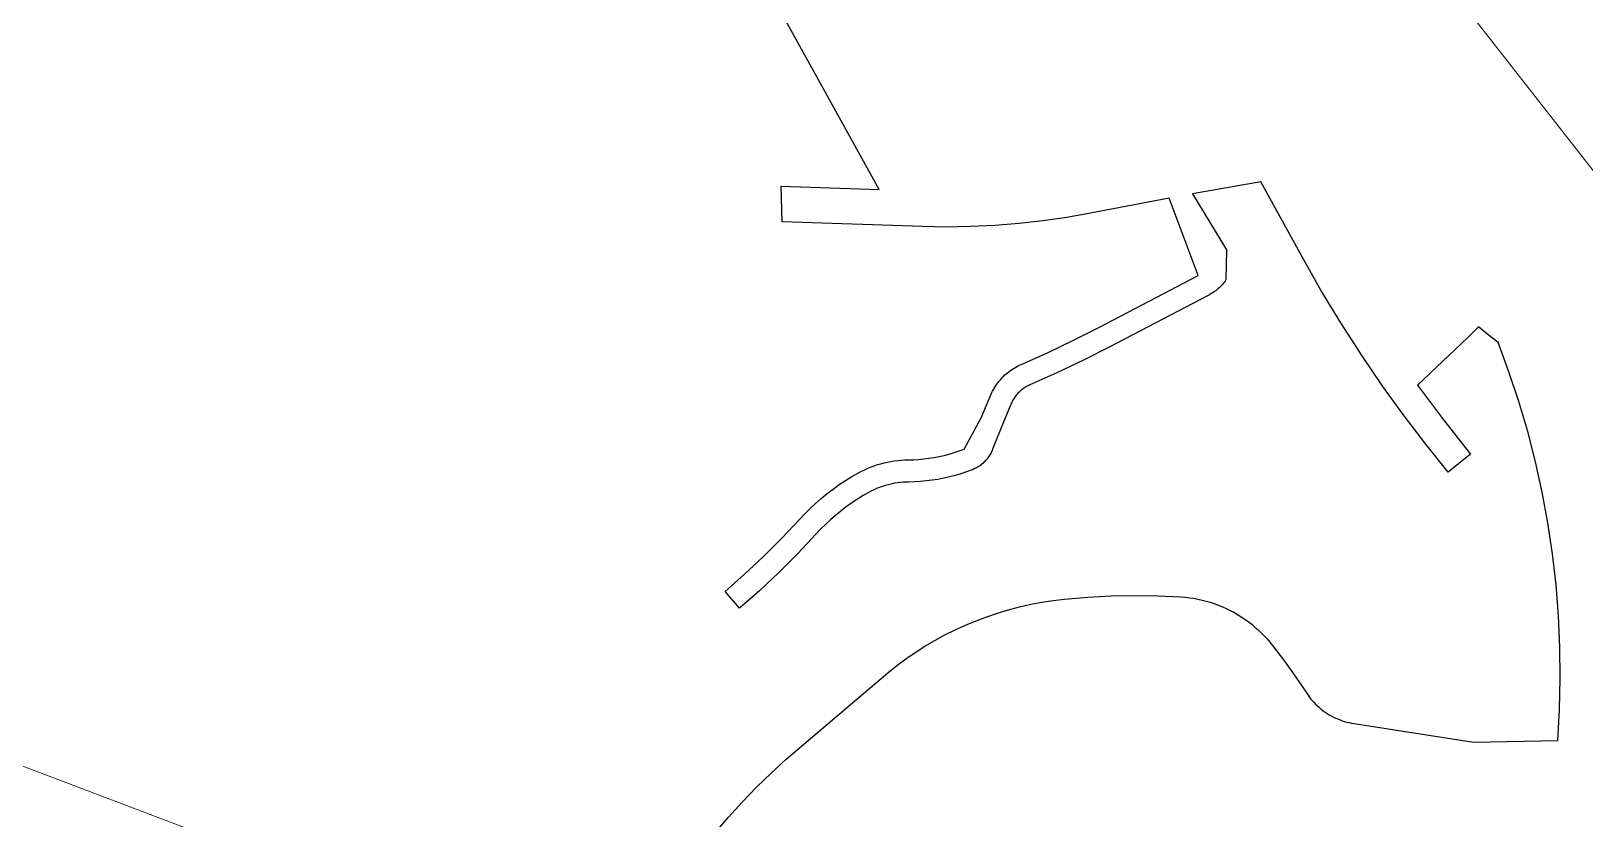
# Model space of a CAD drawing. Header units: millimetres. Extents: x 617751 to 636088, y 68402 to 77988.
# Drawn here: x 623718.1 to 623870.1, y 70304.6 to 70381.7 of the extents above; entities that cross this region are included whole.
import ezdxf

# ---------------------------------------------------------------- set-up
doc = ezdxf.new("R2010")
doc.units = ezdxf.units.MM
doc.header["$LTSCALE"] = 3
doc.header["$MEASUREMENT"] = 0
doc.layers.add('ALINHAMENTO PREDIAL', color=120, linetype='Continuous')
doc.layers.add('BAIRRO', color=30, linetype='Continuous')

msp = doc.modelspace()

# ---------------------------------------------------------------- linework, layer by layer
at = {"layer": 'ALINHAMENTO PREDIAL'}
msp.add_lwpolyline([(623785.07, 70303.21), (623786.37, 70304.73), (623787.71, 70306.22), (623789.11, 70307.66), (623790.54, 70309.06), (623792.02, 70310.41), (623801.94, 70318.87), (623802.82, 70319.57), (623803.72, 70320.23), (623804.64, 70320.86), (623805.58, 70321.46), (623806.55, 70322.03), (623807.53, 70322.57), (623808.53, 70323.07), (623809.55, 70323.53), (623810.58, 70323.96), (623811.63, 70324.36), (623812.69, 70324.72), (623813.76, 70325.04), (623814.84, 70325.32), (623815.93, 70325.57), (623817.03, 70325.78), (623818.13, 70325.95), (623819.25, 70326.08), (623821.51, 70326.28), (623823.79, 70326.4), (623826.06, 70326.44), (623828.34, 70326.41), (623830.62, 70326.3), (623831.03, 70326.27), (623831.45, 70326.22), (623831.86, 70326.16), (623832.28, 70326.08), (623832.69, 70325.99), (623833.09, 70325.89), (623833.5, 70325.77), (623833.89, 70325.64), (623834.29, 70325.5), (623834.68, 70325.34), (623835.06, 70325.17), (623835.44, 70324.98), (623835.81, 70324.79), (623836.17, 70324.58), (623836.53, 70324.36), (623836.87, 70324.12), (623837.21, 70323.88), (623837.55, 70323.62), (623837.87, 70323.35), (623838.18, 70323.08), (623838.49, 70322.79), (623838.78, 70322.49), (623839.06, 70322.18), (623839.34, 70321.86), (623839.6, 70321.53), (623840.75, 70320.01), (623841.86, 70318.45), (623842.93, 70316.87), (623843.06, 70316.68), (623843.2, 70316.49), (623843.35, 70316.3), (623843.5, 70316.12), (623843.66, 70315.95), (623843.82, 70315.78), (623843.99, 70315.62), (623844.17, 70315.46), (623844.35, 70315.31), (623844.54, 70315.16), (623844.73, 70315.03), (623844.93, 70314.9), (623845.13, 70314.77), (623845.33, 70314.65), (623845.54, 70314.54), (623845.75, 70314.44), (623845.97, 70314.35), (623846.19, 70314.26), (623846.41, 70314.18), (623846.64, 70314.11), (623846.86, 70314.04), (623847.09, 70313.99), (623847.32, 70313.94), (623847.56, 70313.9), (623859.25, 70312.08), (623867.49, 70312.23), (623867.67, 70315.28), (623867.74, 70318.33), (623867.71, 70321.39), (623867.57, 70324.44), (623867.33, 70327.49), (623866.98, 70330.52), (623866.53, 70333.55), (623865.97, 70336.55), (623865.31, 70339.53), (623864.55, 70342.49), (623863.68, 70345.42), (623862.72, 70348.32), (623861.66, 70351.19), (623860.69, 70351.93), (623859.75, 70352.71), (623858.65, 70351.64), (623853.76, 70347.02), (623856.3, 70343.61), (623858.96, 70340.28), (623856.78, 70338.49), (623854.58, 70341.23), (623852.45, 70344.03), (623850.39, 70346.88), (623848.28, 70349.97), (623846.26, 70353.11), (623844.32, 70356.31), (623842.48, 70359.57), (623838.44, 70366.9), (623831.77, 70365.75), (623835.09, 70360.26), (623835.02, 70357.31), (623834.94, 70357.19), (623834.85, 70357.07), (623834.76, 70356.96), (623834.67, 70356.85), (623834.57, 70356.74), (623834.47, 70356.63), (623834.36, 70356.53), (623834.25, 70356.44), (623834.14, 70356.34), (623834.03, 70356.25), (623833.91, 70356.17), (623833.79, 70356.09), (623833.66, 70356.01), (623833.54, 70355.94), (623833.41, 70355.87), (623833.28, 70355.8), (623823.66, 70350.77), (623821.09, 70349.46), (623818.49, 70348.22), (623815.85, 70347.04), (623815.74, 70346.99), (623815.64, 70346.94), (623815.53, 70346.88), (623815.43, 70346.82), (623815.33, 70346.76), (623815.23, 70346.69), (623815.13, 70346.62), (623815.03, 70346.55), (623814.94, 70346.47), (623814.85, 70346.39), (623814.77, 70346.3), (623814.68, 70346.22), (623814.6, 70346.13), (623814.52, 70346.04), (623814.45, 70345.94), (623814.38, 70345.84), (623814.31, 70345.75), (623814.25, 70345.64), (623814.19, 70345.54), (623814.13, 70345.43), (623814.08, 70345.33), (623814.03, 70345.22), (623813.09, 70342.99), (623812.2, 70340.74), (623812.15, 70340.63), (623812.1, 70340.51), (623812.05, 70340.41), (623811.99, 70340.3), (623811.93, 70340.19), (623811.87, 70340.09), (623811.8, 70339.99), (623811.73, 70339.89), (623811.65, 70339.79), (623811.57, 70339.7), (623811.49, 70339.61), (623811.41, 70339.52), (623811.32, 70339.44), (623811.23, 70339.35), (623811.13, 70339.28), (623811.04, 70339.2), (623810.94, 70339.13), (623810.84, 70339.06), (623810.73, 70339), (623810.63, 70338.93), (623810.52, 70338.88), (623810.41, 70338.82), (623810.3, 70338.77), (623810.19, 70338.73), (623809.64, 70338.53), (623809.09, 70338.35), (623808.54, 70338.18), (623807.98, 70338.04), (623807.42, 70337.91), (623806.85, 70337.8), (623806.28, 70337.71), (623805.7, 70337.64), (623805.13, 70337.59), (623804.55, 70337.56), (623803.97, 70337.54), (623803.7, 70337.53), (623803.44, 70337.52), (623803.17, 70337.49), (623802.9, 70337.46), (623802.64, 70337.42), (623802.38, 70337.37), (623802.12, 70337.31), (623801.86, 70337.24), (623801.6, 70337.17), (623801.35, 70337.08), (623801.1, 70336.99), (623800.85, 70336.89), (623800.61, 70336.78), (623800.37, 70336.66), (623800.13, 70336.54), (623799.55, 70336.21), (623798.98, 70335.86), (623798.43, 70335.49), (623797.88, 70335.1), (623797.35, 70334.7), (623796.84, 70334.27), (623796.33, 70333.84), (623795.85, 70333.38), (623795.37, 70332.91), (623794.92, 70332.42), (623793.14, 70330.53), (623791.3, 70328.68), (623789.4, 70326.9), (623787.45, 70325.18), (623786.04, 70326.83), (623787.94, 70328.51), (623789.79, 70330.24), (623791.58, 70332.04), (623793.31, 70333.88), (623793.82, 70334.42), (623794.34, 70334.94), (623794.88, 70335.45), (623795.44, 70335.93), (623796.01, 70336.4), (623796.6, 70336.85), (623797.2, 70337.28), (623797.81, 70337.68), (623798.44, 70338.07), (623799.08, 70338.44), (623799.38, 70338.6), (623799.69, 70338.74), (623800, 70338.88), (623800.31, 70339.01), (623800.63, 70339.13), (623800.95, 70339.24), (623801.27, 70339.33), (623801.6, 70339.42), (623801.93, 70339.49), (623802.26, 70339.56), (623802.6, 70339.61), (623802.93, 70339.65), (623803.27, 70339.68), (623803.61, 70339.7), (623803.95, 70339.71), (623804.46, 70339.72), (623804.96, 70339.75), (623805.47, 70339.8), (623805.97, 70339.86), (623806.47, 70339.94), (623806.97, 70340.04), (623807.47, 70340.15), (623807.96, 70340.28), (623808.45, 70340.42), (623808.93, 70340.58), (623809.41, 70340.75), (623811.08, 70343.81), (623812.03, 70346.08), (623812.11, 70346.25), (623812.2, 70346.43), (623812.29, 70346.6), (623812.39, 70346.77), (623812.49, 70346.93), (623812.6, 70347.1), (623812.72, 70347.25), (623812.84, 70347.41), (623812.96, 70347.55), (623813.1, 70347.7), (623813.23, 70347.84), (623813.37, 70347.98), (623813.52, 70348.11), (623813.67, 70348.23), (623813.82, 70348.35), (623813.98, 70348.47), (623814.14, 70348.58), (623814.3, 70348.68), (623814.47, 70348.78), (623814.64, 70348.87), (623814.82, 70348.96), (623814.99, 70349.04), (623817.58, 70350.19), (623820.13, 70351.41), (623822.66, 70352.69), (623832.32, 70357.75), (623829.49, 70365.33), (623821.78, 70363.86), (623819.46, 70363.44), (623817.13, 70363.1), (623814.79, 70362.83), (623812.43, 70362.64), (623810.08, 70362.53), (623807.72, 70362.49), (623805.36, 70362.53), (623791.63, 70363.01), (623791.53, 70366.5), (623801.1, 70366.17), (623784.55, 70396.15)], dxfattribs=at)
msp.add_lwpolyline([(623785.07, 70303.21), (623786.37, 70304.73), (623787.71, 70306.22), (623789.11, 70307.66), (623790.54, 70309.06), (623792.02, 70310.41), (623801.94, 70318.87), (623802.82, 70319.57), (623803.72, 70320.23), (623804.64, 70320.86), (623805.58, 70321.46), (623806.55, 70322.03), (623807.53, 70322.57), (623808.53, 70323.07), (623809.55, 70323.53), (623810.58, 70323.96), (623811.63, 70324.36), (623812.69, 70324.72), (623813.76, 70325.04), (623814.84, 70325.32), (623815.93, 70325.57), (623817.03, 70325.78), (623818.13, 70325.95), (623819.25, 70326.08), (623821.51, 70326.28), (623823.79, 70326.4), (623826.06, 70326.44), (623828.34, 70326.41), (623830.62, 70326.3), (623831.03, 70326.27), (623831.45, 70326.22), (623831.86, 70326.16), (623832.28, 70326.08), (623832.69, 70325.99), (623833.09, 70325.89), (623833.5, 70325.77), (623833.89, 70325.64), (623834.29, 70325.5), (623834.68, 70325.34), (623835.06, 70325.17), (623835.44, 70324.98), (623835.81, 70324.79), (623836.17, 70324.58), (623836.53, 70324.36), (623836.87, 70324.12), (623837.21, 70323.88), (623837.55, 70323.62), (623837.87, 70323.35), (623838.18, 70323.08), (623838.49, 70322.79), (623838.78, 70322.49), (623839.06, 70322.18), (623839.34, 70321.86), (623839.6, 70321.53), (623840.75, 70320.01), (623841.86, 70318.45), (623842.93, 70316.87), (623843.06, 70316.68), (623843.2, 70316.49), (623843.35, 70316.3), (623843.5, 70316.12), (623843.66, 70315.95), (623843.82, 70315.78), (623843.99, 70315.62), (623844.17, 70315.46), (623844.35, 70315.31), (623844.54, 70315.16), (623844.73, 70315.03), (623844.93, 70314.9), (623845.13, 70314.77), (623845.33, 70314.65), (623845.54, 70314.54), (623845.75, 70314.44), (623845.97, 70314.35), (623846.19, 70314.26), (623846.41, 70314.18), (623846.64, 70314.11), (623846.86, 70314.04), (623847.09, 70313.99), (623847.32, 70313.94), (623847.56, 70313.9), (623859.25, 70312.08), (623867.49, 70312.23), (623867.67, 70315.28), (623867.74, 70318.33), (623867.71, 70321.39), (623867.57, 70324.44), (623867.33, 70327.49), (623866.98, 70330.52), (623866.53, 70333.55), (623865.97, 70336.55), (623865.31, 70339.53), (623864.55, 70342.49), (623863.68, 70345.42), (623862.72, 70348.32), (623861.66, 70351.19), (623860.69, 70351.93), (623859.75, 70352.71), (623858.65, 70351.64), (623853.76, 70347.02), (623856.3, 70343.61), (623858.96, 70340.28), (623856.78, 70338.49), (623854.58, 70341.23), (623852.45, 70344.03), (623850.39, 70346.88), (623848.28, 70349.97), (623846.26, 70353.11), (623844.32, 70356.31), (623842.48, 70359.57), (623838.44, 70366.9), (623831.77, 70365.75), (623835.09, 70360.26), (623835.02, 70357.31), (623834.94, 70357.19), (623834.85, 70357.07), (623834.76, 70356.96), (623834.67, 70356.85), (623834.57, 70356.74), (623834.47, 70356.63), (623834.36, 70356.53), (623834.25, 70356.44), (623834.14, 70356.34), (623834.03, 70356.25), (623833.91, 70356.17), (623833.79, 70356.09), (623833.66, 70356.01), (623833.54, 70355.94), (623833.41, 70355.87), (623833.28, 70355.8), (623823.66, 70350.77), (623821.09, 70349.46), (623818.49, 70348.22), (623815.85, 70347.04), (623815.74, 70346.99), (623815.64, 70346.94), (623815.53, 70346.88), (623815.43, 70346.82), (623815.33, 70346.76), (623815.23, 70346.69), (623815.13, 70346.62), (623815.03, 70346.55), (623814.94, 70346.47), (623814.85, 70346.39), (623814.77, 70346.3), (623814.68, 70346.22), (623814.6, 70346.13), (623814.52, 70346.04), (623814.45, 70345.94), (623814.38, 70345.84), (623814.31, 70345.75), (623814.25, 70345.64), (623814.19, 70345.54), (623814.13, 70345.43), (623814.08, 70345.33), (623814.03, 70345.22), (623813.09, 70342.99), (623812.2, 70340.74), (623812.15, 70340.63), (623812.1, 70340.51), (623812.05, 70340.41), (623811.99, 70340.3), (623811.93, 70340.19), (623811.87, 70340.09), (623811.8, 70339.99), (623811.73, 70339.89), (623811.65, 70339.79), (623811.57, 70339.7), (623811.49, 70339.61), (623811.41, 70339.52), (623811.32, 70339.44), (623811.23, 70339.35), (623811.13, 70339.28), (623811.04, 70339.2), (623810.94, 70339.13), (623810.84, 70339.06), (623810.73, 70339), (623810.63, 70338.93), (623810.52, 70338.88), (623810.41, 70338.82), (623810.3, 70338.77), (623810.19, 70338.73), (623809.64, 70338.53), (623809.09, 70338.35), (623808.54, 70338.18), (623807.98, 70338.04), (623807.42, 70337.91), (623806.85, 70337.8), (623806.28, 70337.71), (623805.7, 70337.64), (623805.13, 70337.59), (623804.55, 70337.56), (623803.97, 70337.54), (623803.7, 70337.53), (623803.44, 70337.52), (623803.17, 70337.49), (623802.9, 70337.46), (623802.64, 70337.42), (623802.38, 70337.37), (623802.12, 70337.31), (623801.86, 70337.24), (623801.6, 70337.17), (623801.35, 70337.08), (623801.1, 70336.99), (623800.85, 70336.89), (623800.61, 70336.78), (623800.37, 70336.66), (623800.13, 70336.54), (623799.55, 70336.21), (623798.98, 70335.86), (623798.43, 70335.49), (623797.88, 70335.1), (623797.35, 70334.7), (623796.84, 70334.27), (623796.33, 70333.84), (623795.85, 70333.38), (623795.37, 70332.91), (623794.92, 70332.42), (623793.14, 70330.53), (623791.3, 70328.68), (623789.4, 70326.9), (623787.45, 70325.18), (623786.04, 70326.83), (623787.94, 70328.51), (623789.79, 70330.24), (623791.58, 70332.04), (623793.31, 70333.88), (623793.82, 70334.42), (623794.34, 70334.94), (623794.88, 70335.45), (623795.44, 70335.93), (623796.01, 70336.4), (623796.6, 70336.85), (623797.2, 70337.28), (623797.81, 70337.68), (623798.44, 70338.07), (623799.08, 70338.44), (623799.38, 70338.6), (623799.69, 70338.74), (623800, 70338.88), (623800.31, 70339.01), (623800.63, 70339.13), (623800.95, 70339.24), (623801.27, 70339.33), (623801.6, 70339.42), (623801.93, 70339.49), (623802.26, 70339.56), (623802.6, 70339.61), (623802.93, 70339.65), (623803.27, 70339.68), (623803.61, 70339.7), (623803.95, 70339.71), (623804.46, 70339.72), (623804.96, 70339.75), (623805.47, 70339.8), (623805.97, 70339.86), (623806.47, 70339.94), (623806.97, 70340.04), (623807.47, 70340.15), (623807.96, 70340.28), (623808.45, 70340.42), (623808.93, 70340.58), (623809.41, 70340.75), (623811.08, 70343.81), (623812.03, 70346.08), (623812.11, 70346.25), (623812.2, 70346.43), (623812.29, 70346.6), (623812.39, 70346.77), (623812.49, 70346.93), (623812.6, 70347.1), (623812.72, 70347.25), (623812.84, 70347.41), (623812.96, 70347.55), (623813.1, 70347.7), (623813.23, 70347.84), (623813.37, 70347.98), (623813.52, 70348.11), (623813.67, 70348.23), (623813.82, 70348.35), (623813.98, 70348.47), (623814.14, 70348.58), (623814.3, 70348.68), (623814.47, 70348.78), (623814.64, 70348.87), (623814.82, 70348.96), (623814.99, 70349.04), (623817.58, 70350.19), (623820.13, 70351.41), (623822.66, 70352.69), (623832.32, 70357.75), (623829.49, 70365.33), (623821.78, 70363.86), (623819.46, 70363.44), (623817.13, 70363.1), (623814.79, 70362.83), (623812.43, 70362.64), (623810.08, 70362.53), (623807.72, 70362.49), (623805.36, 70362.53), (623791.63, 70363.01), (623791.53, 70366.5), (623801.1, 70366.17), (623784.55, 70396.15)], dxfattribs=at)
msp.add_lwpolyline([(623785.07, 70303.21), (623786.37, 70304.73), (623787.71, 70306.22), (623789.11, 70307.66), (623790.54, 70309.06), (623792.02, 70310.41), (623801.94, 70318.87), (623802.82, 70319.57), (623803.72, 70320.23), (623804.64, 70320.86), (623805.58, 70321.46), (623806.55, 70322.03), (623807.53, 70322.57), (623808.53, 70323.07), (623809.55, 70323.53), (623810.58, 70323.96), (623811.63, 70324.36), (623812.69, 70324.72), (623813.76, 70325.04), (623814.84, 70325.32), (623815.93, 70325.57), (623817.03, 70325.78), (623818.13, 70325.95), (623819.25, 70326.08), (623821.51, 70326.28), (623823.79, 70326.4), (623826.06, 70326.44), (623828.34, 70326.41), (623830.62, 70326.3), (623831.03, 70326.27), (623831.45, 70326.22), (623831.86, 70326.16), (623832.28, 70326.08), (623832.69, 70325.99), (623833.09, 70325.89), (623833.5, 70325.77), (623833.89, 70325.64), (623834.29, 70325.5), (623834.68, 70325.34), (623835.06, 70325.17), (623835.44, 70324.98), (623835.81, 70324.79), (623836.17, 70324.58), (623836.53, 70324.36), (623836.87, 70324.12), (623837.21, 70323.88), (623837.55, 70323.62), (623837.87, 70323.35), (623838.18, 70323.08), (623838.49, 70322.79), (623838.78, 70322.49), (623839.06, 70322.18), (623839.34, 70321.86), (623839.6, 70321.53), (623840.75, 70320.01), (623841.86, 70318.45), (623842.93, 70316.87), (623843.06, 70316.68), (623843.2, 70316.49), (623843.35, 70316.3), (623843.5, 70316.12), (623843.66, 70315.95), (623843.82, 70315.78), (623843.99, 70315.62), (623844.17, 70315.46), (623844.35, 70315.31), (623844.54, 70315.16), (623844.73, 70315.03), (623844.93, 70314.9), (623845.13, 70314.77), (623845.33, 70314.65), (623845.54, 70314.54), (623845.75, 70314.44), (623845.97, 70314.35), (623846.19, 70314.26), (623846.41, 70314.18), (623846.64, 70314.11), (623846.86, 70314.04), (623847.09, 70313.99), (623847.32, 70313.94), (623847.56, 70313.9), (623859.25, 70312.08), (623867.49, 70312.23), (623867.67, 70315.28), (623867.74, 70318.33), (623867.71, 70321.39), (623867.57, 70324.44), (623867.33, 70327.49), (623866.98, 70330.52), (623866.53, 70333.55), (623865.97, 70336.55), (623865.31, 70339.53), (623864.55, 70342.49), (623863.68, 70345.42), (623862.72, 70348.32), (623861.66, 70351.19), (623860.69, 70351.93), (623859.75, 70352.71), (623858.65, 70351.64), (623853.76, 70347.02), (623856.3, 70343.61), (623858.96, 70340.28), (623856.78, 70338.49), (623854.58, 70341.23), (623852.45, 70344.03), (623850.39, 70346.88), (623848.28, 70349.97), (623846.26, 70353.11), (623844.32, 70356.31), (623842.48, 70359.57), (623838.44, 70366.9), (623831.77, 70365.75), (623835.09, 70360.26), (623835.02, 70357.31), (623834.94, 70357.19), (623834.85, 70357.07), (623834.76, 70356.96), (623834.67, 70356.85), (623834.57, 70356.74), (623834.47, 70356.63), (623834.36, 70356.53), (623834.25, 70356.44), (623834.14, 70356.34), (623834.03, 70356.25), (623833.91, 70356.17), (623833.79, 70356.09), (623833.66, 70356.01), (623833.54, 70355.94), (623833.41, 70355.87), (623833.28, 70355.8), (623823.66, 70350.77), (623821.09, 70349.46), (623818.49, 70348.22), (623815.85, 70347.04), (623815.74, 70346.99), (623815.64, 70346.94), (623815.53, 70346.88), (623815.43, 70346.82), (623815.33, 70346.76), (623815.23, 70346.69), (623815.13, 70346.62), (623815.03, 70346.55), (623814.94, 70346.47), (623814.85, 70346.39), (623814.77, 70346.3), (623814.68, 70346.22), (623814.6, 70346.13), (623814.52, 70346.04), (623814.45, 70345.94), (623814.38, 70345.84), (623814.31, 70345.75), (623814.25, 70345.64), (623814.19, 70345.54), (623814.13, 70345.43), (623814.08, 70345.33), (623814.03, 70345.22), (623813.09, 70342.99), (623812.2, 70340.74), (623812.15, 70340.63), (623812.1, 70340.51), (623812.05, 70340.41), (623811.99, 70340.3), (623811.93, 70340.19), (623811.87, 70340.09), (623811.8, 70339.99), (623811.73, 70339.89), (623811.65, 70339.79), (623811.57, 70339.7), (623811.49, 70339.61), (623811.41, 70339.52), (623811.32, 70339.44), (623811.23, 70339.35), (623811.13, 70339.28), (623811.04, 70339.2), (623810.94, 70339.13), (623810.84, 70339.06), (623810.73, 70339), (623810.63, 70338.93), (623810.52, 70338.88), (623810.41, 70338.82), (623810.3, 70338.77), (623810.19, 70338.73), (623809.64, 70338.53), (623809.09, 70338.35), (623808.54, 70338.18), (623807.98, 70338.04), (623807.42, 70337.91), (623806.85, 70337.8), (623806.28, 70337.71), (623805.7, 70337.64), (623805.13, 70337.59), (623804.55, 70337.56), (623803.97, 70337.54), (623803.7, 70337.53), (623803.44, 70337.52), (623803.17, 70337.49), (623802.9, 70337.46), (623802.64, 70337.42), (623802.38, 70337.37), (623802.12, 70337.31), (623801.86, 70337.24), (623801.6, 70337.17), (623801.35, 70337.08), (623801.1, 70336.99), (623800.85, 70336.89), (623800.61, 70336.78), (623800.37, 70336.66), (623800.13, 70336.54), (623799.55, 70336.21), (623798.98, 70335.86), (623798.43, 70335.49), (623797.88, 70335.1), (623797.35, 70334.7), (623796.84, 70334.27), (623796.33, 70333.84), (623795.85, 70333.38), (623795.37, 70332.91), (623794.92, 70332.42), (623793.14, 70330.53), (623791.3, 70328.68), (623789.4, 70326.9), (623787.45, 70325.18), (623786.04, 70326.83), (623787.94, 70328.51), (623789.79, 70330.24), (623791.58, 70332.04), (623793.31, 70333.88), (623793.82, 70334.42), (623794.34, 70334.94), (623794.88, 70335.45), (623795.44, 70335.93), (623796.01, 70336.4), (623796.6, 70336.85), (623797.2, 70337.28), (623797.81, 70337.68), (623798.44, 70338.07), (623799.08, 70338.44), (623799.38, 70338.6), (623799.69, 70338.74), (623800, 70338.88), (623800.31, 70339.01), (623800.63, 70339.13), (623800.95, 70339.24), (623801.27, 70339.33), (623801.6, 70339.42), (623801.93, 70339.49), (623802.26, 70339.56), (623802.6, 70339.61), (623802.93, 70339.65), (623803.27, 70339.68), (623803.61, 70339.7), (623803.95, 70339.71), (623804.46, 70339.72), (623804.96, 70339.75), (623805.47, 70339.8), (623805.97, 70339.86), (623806.47, 70339.94), (623806.97, 70340.04), (623807.47, 70340.15), (623807.96, 70340.28), (623808.45, 70340.42), (623808.93, 70340.58), (623809.41, 70340.75), (623811.08, 70343.81), (623812.03, 70346.08), (623812.11, 70346.25), (623812.2, 70346.43), (623812.29, 70346.6), (623812.39, 70346.77), (623812.49, 70346.93), (623812.6, 70347.1), (623812.72, 70347.25), (623812.84, 70347.41), (623812.96, 70347.55), (623813.1, 70347.7), (623813.23, 70347.84), (623813.37, 70347.98), (623813.52, 70348.11), (623813.67, 70348.23), (623813.82, 70348.35), (623813.98, 70348.47), (623814.14, 70348.58), (623814.3, 70348.68), (623814.47, 70348.78), (623814.64, 70348.87), (623814.82, 70348.96), (623814.99, 70349.04), (623817.58, 70350.19), (623820.13, 70351.41), (623822.66, 70352.69), (623832.32, 70357.75), (623829.49, 70365.33), (623821.78, 70363.86), (623819.46, 70363.44), (623817.13, 70363.1), (623814.79, 70362.83), (623812.43, 70362.64), (623810.08, 70362.53), (623807.72, 70362.49), (623805.36, 70362.53), (623791.63, 70363.01), (623791.53, 70366.5), (623801.1, 70366.17), (623784.55, 70396.15)], dxfattribs=at)
msp.add_lwpolyline([(623785.07, 70303.21), (623786.37, 70304.73), (623787.71, 70306.22), (623789.11, 70307.66), (623790.54, 70309.06), (623792.02, 70310.41), (623801.94, 70318.87), (623802.82, 70319.57), (623803.72, 70320.23), (623804.64, 70320.86), (623805.58, 70321.46), (623806.55, 70322.03), (623807.53, 70322.57), (623808.53, 70323.07), (623809.55, 70323.53), (623810.58, 70323.96), (623811.63, 70324.36), (623812.69, 70324.72), (623813.76, 70325.04), (623814.84, 70325.32), (623815.93, 70325.57), (623817.03, 70325.78), (623818.13, 70325.95), (623819.25, 70326.08), (623821.51, 70326.28), (623823.79, 70326.4), (623826.06, 70326.44), (623828.34, 70326.41), (623830.62, 70326.3), (623831.03, 70326.27), (623831.45, 70326.22), (623831.86, 70326.16), (623832.28, 70326.08), (623832.69, 70325.99), (623833.09, 70325.89), (623833.5, 70325.77), (623833.89, 70325.64), (623834.29, 70325.5), (623834.68, 70325.34), (623835.06, 70325.17), (623835.44, 70324.98), (623835.81, 70324.79), (623836.17, 70324.58), (623836.53, 70324.36), (623836.87, 70324.12), (623837.21, 70323.88), (623837.55, 70323.62), (623837.87, 70323.35), (623838.18, 70323.08), (623838.49, 70322.79), (623838.78, 70322.49), (623839.06, 70322.18), (623839.34, 70321.86), (623839.6, 70321.53), (623840.75, 70320.01), (623841.86, 70318.45), (623842.93, 70316.87), (623843.06, 70316.68), (623843.2, 70316.49), (623843.35, 70316.3), (623843.5, 70316.12), (623843.66, 70315.95), (623843.82, 70315.78), (623843.99, 70315.62), (623844.17, 70315.46), (623844.35, 70315.31), (623844.54, 70315.16), (623844.73, 70315.03), (623844.93, 70314.9), (623845.13, 70314.77), (623845.33, 70314.65), (623845.54, 70314.54), (623845.75, 70314.44), (623845.97, 70314.35), (623846.19, 70314.26), (623846.41, 70314.18), (623846.64, 70314.11), (623846.86, 70314.04), (623847.09, 70313.99), (623847.32, 70313.94), (623847.56, 70313.9), (623859.25, 70312.08), (623867.49, 70312.23), (623867.67, 70315.28), (623867.74, 70318.33), (623867.71, 70321.39), (623867.57, 70324.44), (623867.33, 70327.49), (623866.98, 70330.52), (623866.53, 70333.55), (623865.97, 70336.55), (623865.31, 70339.53), (623864.55, 70342.49), (623863.68, 70345.42), (623862.72, 70348.32), (623861.66, 70351.19), (623860.69, 70351.93), (623859.75, 70352.71), (623858.65, 70351.64), (623853.76, 70347.02), (623856.3, 70343.61), (623858.96, 70340.28), (623856.78, 70338.49), (623854.58, 70341.23), (623852.45, 70344.03), (623850.39, 70346.88), (623848.28, 70349.97), (623846.26, 70353.11), (623844.32, 70356.31), (623842.48, 70359.57), (623838.44, 70366.9), (623831.77, 70365.75), (623835.09, 70360.26), (623835.02, 70357.31), (623834.94, 70357.19), (623834.85, 70357.07), (623834.76, 70356.96), (623834.67, 70356.85), (623834.57, 70356.74), (623834.47, 70356.63), (623834.36, 70356.53), (623834.25, 70356.44), (623834.14, 70356.34), (623834.03, 70356.25), (623833.91, 70356.17), (623833.79, 70356.09), (623833.66, 70356.01), (623833.54, 70355.94), (623833.41, 70355.87), (623833.28, 70355.8), (623823.66, 70350.77), (623821.09, 70349.46), (623818.49, 70348.22), (623815.85, 70347.04), (623815.74, 70346.99), (623815.64, 70346.94), (623815.53, 70346.88), (623815.43, 70346.82), (623815.33, 70346.76), (623815.23, 70346.69), (623815.13, 70346.62), (623815.03, 70346.55), (623814.94, 70346.47), (623814.85, 70346.39), (623814.77, 70346.3), (623814.68, 70346.22), (623814.6, 70346.13), (623814.52, 70346.04), (623814.45, 70345.94), (623814.38, 70345.84), (623814.31, 70345.75), (623814.25, 70345.64), (623814.19, 70345.54), (623814.13, 70345.43), (623814.08, 70345.33), (623814.03, 70345.22), (623813.09, 70342.99), (623812.2, 70340.74), (623812.15, 70340.63), (623812.1, 70340.51), (623812.05, 70340.41), (623811.99, 70340.3), (623811.93, 70340.19), (623811.87, 70340.09), (623811.8, 70339.99), (623811.73, 70339.89), (623811.65, 70339.79), (623811.57, 70339.7), (623811.49, 70339.61), (623811.41, 70339.52), (623811.32, 70339.44), (623811.23, 70339.35), (623811.13, 70339.28), (623811.04, 70339.2), (623810.94, 70339.13), (623810.84, 70339.06), (623810.73, 70339), (623810.63, 70338.93), (623810.52, 70338.88), (623810.41, 70338.82), (623810.3, 70338.77), (623810.19, 70338.73), (623809.64, 70338.53), (623809.09, 70338.35), (623808.54, 70338.18), (623807.98, 70338.04), (623807.42, 70337.91), (623806.85, 70337.8), (623806.28, 70337.71), (623805.7, 70337.64), (623805.13, 70337.59), (623804.55, 70337.56), (623803.97, 70337.54), (623803.7, 70337.53), (623803.44, 70337.52), (623803.17, 70337.49), (623802.9, 70337.46), (623802.64, 70337.42), (623802.38, 70337.37), (623802.12, 70337.31), (623801.86, 70337.24), (623801.6, 70337.17), (623801.35, 70337.08), (623801.1, 70336.99), (623800.85, 70336.89), (623800.61, 70336.78), (623800.37, 70336.66), (623800.13, 70336.54), (623799.55, 70336.21), (623798.98, 70335.86), (623798.43, 70335.49), (623797.88, 70335.1), (623797.35, 70334.7), (623796.84, 70334.27), (623796.33, 70333.84), (623795.85, 70333.38), (623795.37, 70332.91), (623794.92, 70332.42), (623793.14, 70330.53), (623791.3, 70328.68), (623789.4, 70326.9), (623787.45, 70325.18), (623786.04, 70326.83), (623787.94, 70328.51), (623789.79, 70330.24), (623791.58, 70332.04), (623793.31, 70333.88), (623793.82, 70334.42), (623794.34, 70334.94), (623794.88, 70335.45), (623795.44, 70335.93), (623796.01, 70336.4), (623796.6, 70336.85), (623797.2, 70337.28), (623797.81, 70337.68), (623798.44, 70338.07), (623799.08, 70338.44), (623799.38, 70338.6), (623799.69, 70338.74), (623800, 70338.88), (623800.31, 70339.01), (623800.63, 70339.13), (623800.95, 70339.24), (623801.27, 70339.33), (623801.6, 70339.42), (623801.93, 70339.49), (623802.26, 70339.56), (623802.6, 70339.61), (623802.93, 70339.65), (623803.27, 70339.68), (623803.61, 70339.7), (623803.95, 70339.71), (623804.46, 70339.72), (623804.96, 70339.75), (623805.47, 70339.8), (623805.97, 70339.86), (623806.47, 70339.94), (623806.97, 70340.04), (623807.47, 70340.15), (623807.96, 70340.28), (623808.45, 70340.42), (623808.93, 70340.58), (623809.41, 70340.75), (623811.08, 70343.81), (623812.03, 70346.08), (623812.11, 70346.25), (623812.2, 70346.43), (623812.29, 70346.6), (623812.39, 70346.77), (623812.49, 70346.93), (623812.6, 70347.1), (623812.72, 70347.25), (623812.84, 70347.41), (623812.96, 70347.55), (623813.1, 70347.7), (623813.23, 70347.84), (623813.37, 70347.98), (623813.52, 70348.11), (623813.67, 70348.23), (623813.82, 70348.35), (623813.98, 70348.47), (623814.14, 70348.58), (623814.3, 70348.68), (623814.47, 70348.78), (623814.64, 70348.87), (623814.82, 70348.96), (623814.99, 70349.04), (623817.58, 70350.19), (623820.13, 70351.41), (623822.66, 70352.69), (623832.32, 70357.75), (623829.49, 70365.33), (623821.78, 70363.86), (623819.46, 70363.44), (623817.13, 70363.1), (623814.79, 70362.83), (623812.43, 70362.64), (623810.08, 70362.53), (623807.72, 70362.49), (623805.36, 70362.53), (623791.63, 70363.01), (623791.53, 70366.5), (623801.1, 70366.17), (623784.55, 70396.15)], dxfattribs=at)
msp.add_lwpolyline([(623785.07, 70303.21), (623786.37, 70304.73), (623787.71, 70306.22), (623789.11, 70307.66), (623790.54, 70309.06), (623792.02, 70310.41), (623801.94, 70318.87), (623802.82, 70319.57), (623803.72, 70320.23), (623804.64, 70320.86), (623805.58, 70321.46), (623806.55, 70322.03), (623807.53, 70322.57), (623808.53, 70323.07), (623809.55, 70323.53), (623810.58, 70323.96), (623811.63, 70324.36), (623812.69, 70324.72), (623813.76, 70325.04), (623814.84, 70325.32), (623815.93, 70325.57), (623817.03, 70325.78), (623818.13, 70325.95), (623819.25, 70326.08), (623821.51, 70326.28), (623823.79, 70326.4), (623826.06, 70326.44), (623828.34, 70326.41), (623830.62, 70326.3), (623831.03, 70326.27), (623831.45, 70326.22), (623831.86, 70326.16), (623832.28, 70326.08), (623832.69, 70325.99), (623833.09, 70325.89), (623833.5, 70325.77), (623833.89, 70325.64), (623834.29, 70325.5), (623834.68, 70325.34), (623835.06, 70325.17), (623835.44, 70324.98), (623835.81, 70324.79), (623836.17, 70324.58), (623836.53, 70324.36), (623836.87, 70324.12), (623837.21, 70323.88), (623837.55, 70323.62), (623837.87, 70323.35), (623838.18, 70323.08), (623838.49, 70322.79), (623838.78, 70322.49), (623839.06, 70322.18), (623839.34, 70321.86), (623839.6, 70321.53), (623840.75, 70320.01), (623841.86, 70318.45), (623842.93, 70316.87), (623843.06, 70316.68), (623843.2, 70316.49), (623843.35, 70316.3), (623843.5, 70316.12), (623843.66, 70315.95), (623843.82, 70315.78), (623843.99, 70315.62), (623844.17, 70315.46), (623844.35, 70315.31), (623844.54, 70315.16), (623844.73, 70315.03), (623844.93, 70314.9), (623845.13, 70314.77), (623845.33, 70314.65), (623845.54, 70314.54), (623845.75, 70314.44), (623845.97, 70314.35), (623846.19, 70314.26), (623846.41, 70314.18), (623846.64, 70314.11), (623846.86, 70314.04), (623847.09, 70313.99), (623847.32, 70313.94), (623847.56, 70313.9), (623859.25, 70312.08), (623867.49, 70312.23), (623867.67, 70315.28), (623867.74, 70318.33), (623867.71, 70321.39), (623867.57, 70324.44), (623867.33, 70327.49), (623866.98, 70330.52), (623866.53, 70333.55), (623865.97, 70336.55), (623865.31, 70339.53), (623864.55, 70342.49), (623863.68, 70345.42), (623862.72, 70348.32), (623861.66, 70351.19), (623860.69, 70351.93), (623859.75, 70352.71), (623858.65, 70351.64), (623853.76, 70347.02), (623856.3, 70343.61), (623858.96, 70340.28), (623856.78, 70338.49), (623854.58, 70341.23), (623852.45, 70344.03), (623850.39, 70346.88), (623848.28, 70349.97), (623846.26, 70353.11), (623844.32, 70356.31), (623842.48, 70359.57), (623838.44, 70366.9), (623831.77, 70365.75), (623835.09, 70360.26), (623835.02, 70357.31), (623834.94, 70357.19), (623834.85, 70357.07), (623834.76, 70356.96), (623834.67, 70356.85), (623834.57, 70356.74), (623834.47, 70356.63), (623834.36, 70356.53), (623834.25, 70356.44), (623834.14, 70356.34), (623834.03, 70356.25), (623833.91, 70356.17), (623833.79, 70356.09), (623833.66, 70356.01), (623833.54, 70355.94), (623833.41, 70355.87), (623833.28, 70355.8), (623823.66, 70350.77), (623821.09, 70349.46), (623818.49, 70348.22), (623815.85, 70347.04), (623815.74, 70346.99), (623815.64, 70346.94), (623815.53, 70346.88), (623815.43, 70346.82), (623815.33, 70346.76), (623815.23, 70346.69), (623815.13, 70346.62), (623815.03, 70346.55), (623814.94, 70346.47), (623814.85, 70346.39), (623814.77, 70346.3), (623814.68, 70346.22), (623814.6, 70346.13), (623814.52, 70346.04), (623814.45, 70345.94), (623814.38, 70345.84), (623814.31, 70345.75), (623814.25, 70345.64), (623814.19, 70345.54), (623814.13, 70345.43), (623814.08, 70345.33), (623814.03, 70345.22), (623813.09, 70342.99), (623812.2, 70340.74), (623812.15, 70340.63), (623812.1, 70340.51), (623812.05, 70340.41), (623811.99, 70340.3), (623811.93, 70340.19), (623811.87, 70340.09), (623811.8, 70339.99), (623811.73, 70339.89), (623811.65, 70339.79), (623811.57, 70339.7), (623811.49, 70339.61), (623811.41, 70339.52), (623811.32, 70339.44), (623811.23, 70339.35), (623811.13, 70339.28), (623811.04, 70339.2), (623810.94, 70339.13), (623810.84, 70339.06), (623810.73, 70339), (623810.63, 70338.93), (623810.52, 70338.88), (623810.41, 70338.82), (623810.3, 70338.77), (623810.19, 70338.73), (623809.64, 70338.53), (623809.09, 70338.35), (623808.54, 70338.18), (623807.98, 70338.04), (623807.42, 70337.91), (623806.85, 70337.8), (623806.28, 70337.71), (623805.7, 70337.64), (623805.13, 70337.59), (623804.55, 70337.56), (623803.97, 70337.54), (623803.7, 70337.53), (623803.44, 70337.52), (623803.17, 70337.49), (623802.9, 70337.46), (623802.64, 70337.42), (623802.38, 70337.37), (623802.12, 70337.31), (623801.86, 70337.24), (623801.6, 70337.17), (623801.35, 70337.08), (623801.1, 70336.99), (623800.85, 70336.89), (623800.61, 70336.78), (623800.37, 70336.66), (623800.13, 70336.54), (623799.55, 70336.21), (623798.98, 70335.86), (623798.43, 70335.49), (623797.88, 70335.1), (623797.35, 70334.7), (623796.84, 70334.27), (623796.33, 70333.84), (623795.85, 70333.38), (623795.37, 70332.91), (623794.92, 70332.42), (623793.14, 70330.53), (623791.3, 70328.68), (623789.4, 70326.9), (623787.45, 70325.18), (623786.04, 70326.83), (623787.94, 70328.51), (623789.79, 70330.24), (623791.58, 70332.04), (623793.31, 70333.88), (623793.82, 70334.42), (623794.34, 70334.94), (623794.88, 70335.45), (623795.44, 70335.93), (623796.01, 70336.4), (623796.6, 70336.85), (623797.2, 70337.28), (623797.81, 70337.68), (623798.44, 70338.07), (623799.08, 70338.44), (623799.38, 70338.6), (623799.69, 70338.74), (623800, 70338.88), (623800.31, 70339.01), (623800.63, 70339.13), (623800.95, 70339.24), (623801.27, 70339.33), (623801.6, 70339.42), (623801.93, 70339.49), (623802.26, 70339.56), (623802.6, 70339.61), (623802.93, 70339.65), (623803.27, 70339.68), (623803.61, 70339.7), (623803.95, 70339.71), (623804.46, 70339.72), (623804.96, 70339.75), (623805.47, 70339.8), (623805.97, 70339.86), (623806.47, 70339.94), (623806.97, 70340.04), (623807.47, 70340.15), (623807.96, 70340.28), (623808.45, 70340.42), (623808.93, 70340.58), (623809.41, 70340.75), (623811.08, 70343.81), (623812.03, 70346.08), (623812.11, 70346.25), (623812.2, 70346.43), (623812.29, 70346.6), (623812.39, 70346.77), (623812.49, 70346.93), (623812.6, 70347.1), (623812.72, 70347.25), (623812.84, 70347.41), (623812.96, 70347.55), (623813.1, 70347.7), (623813.23, 70347.84), (623813.37, 70347.98), (623813.52, 70348.11), (623813.67, 70348.23), (623813.82, 70348.35), (623813.98, 70348.47), (623814.14, 70348.58), (623814.3, 70348.68), (623814.47, 70348.78), (623814.64, 70348.87), (623814.82, 70348.96), (623814.99, 70349.04), (623817.58, 70350.19), (623820.13, 70351.41), (623822.66, 70352.69), (623832.32, 70357.75), (623829.49, 70365.33), (623821.78, 70363.86), (623819.46, 70363.44), (623817.13, 70363.1), (623814.79, 70362.83), (623812.43, 70362.64), (623810.08, 70362.53), (623807.72, 70362.49), (623805.36, 70362.53), (623791.63, 70363.01), (623791.53, 70366.5), (623801.1, 70366.17), (623784.55, 70396.15)], dxfattribs=at)
msp.add_lwpolyline([(623785.07, 70303.21), (623786.37, 70304.73), (623787.71, 70306.22), (623789.11, 70307.66), (623790.54, 70309.06), (623792.02, 70310.41), (623801.94, 70318.87), (623802.82, 70319.57), (623803.72, 70320.23), (623804.64, 70320.86), (623805.58, 70321.46), (623806.55, 70322.03), (623807.53, 70322.57), (623808.53, 70323.07), (623809.55, 70323.53), (623810.58, 70323.96), (623811.63, 70324.36), (623812.69, 70324.72), (623813.76, 70325.04), (623814.84, 70325.32), (623815.93, 70325.57), (623817.03, 70325.78), (623818.13, 70325.95), (623819.25, 70326.08), (623821.51, 70326.28), (623823.79, 70326.4), (623826.06, 70326.44), (623828.34, 70326.41), (623830.62, 70326.3), (623831.03, 70326.27), (623831.45, 70326.22), (623831.86, 70326.16), (623832.28, 70326.08), (623832.69, 70325.99), (623833.09, 70325.89), (623833.5, 70325.77), (623833.89, 70325.64), (623834.29, 70325.5), (623834.68, 70325.34), (623835.06, 70325.17), (623835.44, 70324.98), (623835.81, 70324.79), (623836.17, 70324.58), (623836.53, 70324.36), (623836.87, 70324.12), (623837.21, 70323.88), (623837.55, 70323.62), (623837.87, 70323.35), (623838.18, 70323.08), (623838.49, 70322.79), (623838.78, 70322.49), (623839.06, 70322.18), (623839.34, 70321.86), (623839.6, 70321.53), (623840.75, 70320.01), (623841.86, 70318.45), (623842.93, 70316.87), (623843.06, 70316.68), (623843.2, 70316.49), (623843.35, 70316.3), (623843.5, 70316.12), (623843.66, 70315.95), (623843.82, 70315.78), (623843.99, 70315.62), (623844.17, 70315.46), (623844.35, 70315.31), (623844.54, 70315.16), (623844.73, 70315.03), (623844.93, 70314.9), (623845.13, 70314.77), (623845.33, 70314.65), (623845.54, 70314.54), (623845.75, 70314.44), (623845.97, 70314.35), (623846.19, 70314.26), (623846.41, 70314.18), (623846.64, 70314.11), (623846.86, 70314.04), (623847.09, 70313.99), (623847.32, 70313.94), (623847.56, 70313.9), (623859.25, 70312.08), (623867.49, 70312.23), (623867.67, 70315.28), (623867.74, 70318.33), (623867.71, 70321.39), (623867.57, 70324.44), (623867.33, 70327.49), (623866.98, 70330.52), (623866.53, 70333.55), (623865.97, 70336.55), (623865.31, 70339.53), (623864.55, 70342.49), (623863.68, 70345.42), (623862.72, 70348.32), (623861.66, 70351.19), (623860.69, 70351.93), (623859.75, 70352.71), (623858.65, 70351.64), (623853.76, 70347.02), (623856.3, 70343.61), (623858.96, 70340.28), (623856.78, 70338.49), (623854.58, 70341.23), (623852.45, 70344.03), (623850.39, 70346.88), (623848.28, 70349.97), (623846.26, 70353.11), (623844.32, 70356.31), (623842.48, 70359.57), (623838.44, 70366.9), (623831.77, 70365.75), (623835.09, 70360.26), (623835.02, 70357.31), (623834.94, 70357.19), (623834.85, 70357.07), (623834.76, 70356.96), (623834.67, 70356.85), (623834.57, 70356.74), (623834.47, 70356.63), (623834.36, 70356.53), (623834.25, 70356.44), (623834.14, 70356.34), (623834.03, 70356.25), (623833.91, 70356.17), (623833.79, 70356.09), (623833.66, 70356.01), (623833.54, 70355.94), (623833.41, 70355.87), (623833.28, 70355.8), (623823.66, 70350.77), (623821.09, 70349.46), (623818.49, 70348.22), (623815.85, 70347.04), (623815.74, 70346.99), (623815.64, 70346.94), (623815.53, 70346.88), (623815.43, 70346.82), (623815.33, 70346.76), (623815.23, 70346.69), (623815.13, 70346.62), (623815.03, 70346.55), (623814.94, 70346.47), (623814.85, 70346.39), (623814.77, 70346.3), (623814.68, 70346.22), (623814.6, 70346.13), (623814.52, 70346.04), (623814.45, 70345.94), (623814.38, 70345.84), (623814.31, 70345.75), (623814.25, 70345.64), (623814.19, 70345.54), (623814.13, 70345.43), (623814.08, 70345.33), (623814.03, 70345.22), (623813.09, 70342.99), (623812.2, 70340.74), (623812.15, 70340.63), (623812.1, 70340.51), (623812.05, 70340.41), (623811.99, 70340.3), (623811.93, 70340.19), (623811.87, 70340.09), (623811.8, 70339.99), (623811.73, 70339.89), (623811.65, 70339.79), (623811.57, 70339.7), (623811.49, 70339.61), (623811.41, 70339.52), (623811.32, 70339.44), (623811.23, 70339.35), (623811.13, 70339.28), (623811.04, 70339.2), (623810.94, 70339.13), (623810.84, 70339.06), (623810.73, 70339), (623810.63, 70338.93), (623810.52, 70338.88), (623810.41, 70338.82), (623810.3, 70338.77), (623810.19, 70338.73), (623809.64, 70338.53), (623809.09, 70338.35), (623808.54, 70338.18), (623807.98, 70338.04), (623807.42, 70337.91), (623806.85, 70337.8), (623806.28, 70337.71), (623805.7, 70337.64), (623805.13, 70337.59), (623804.55, 70337.56), (623803.97, 70337.54), (623803.7, 70337.53), (623803.44, 70337.52), (623803.17, 70337.49), (623802.9, 70337.46), (623802.64, 70337.42), (623802.38, 70337.37), (623802.12, 70337.31), (623801.86, 70337.24), (623801.6, 70337.17), (623801.35, 70337.08), (623801.1, 70336.99), (623800.85, 70336.89), (623800.61, 70336.78), (623800.37, 70336.66), (623800.13, 70336.54), (623799.55, 70336.21), (623798.98, 70335.86), (623798.43, 70335.49), (623797.88, 70335.1), (623797.35, 70334.7), (623796.84, 70334.27), (623796.33, 70333.84), (623795.85, 70333.38), (623795.37, 70332.91), (623794.92, 70332.42), (623793.14, 70330.53), (623791.3, 70328.68), (623789.4, 70326.9), (623787.45, 70325.18), (623786.04, 70326.83), (623787.94, 70328.51), (623789.79, 70330.24), (623791.58, 70332.04), (623793.31, 70333.88), (623793.82, 70334.42), (623794.34, 70334.94), (623794.88, 70335.45), (623795.44, 70335.93), (623796.01, 70336.4), (623796.6, 70336.85), (623797.2, 70337.28), (623797.81, 70337.68), (623798.44, 70338.07), (623799.08, 70338.44), (623799.38, 70338.6), (623799.69, 70338.74), (623800, 70338.88), (623800.31, 70339.01), (623800.63, 70339.13), (623800.95, 70339.24), (623801.27, 70339.33), (623801.6, 70339.42), (623801.93, 70339.49), (623802.26, 70339.56), (623802.6, 70339.61), (623802.93, 70339.65), (623803.27, 70339.68), (623803.61, 70339.7), (623803.95, 70339.71), (623804.46, 70339.72), (623804.96, 70339.75), (623805.47, 70339.8), (623805.97, 70339.86), (623806.47, 70339.94), (623806.97, 70340.04), (623807.47, 70340.15), (623807.96, 70340.28), (623808.45, 70340.42), (623808.93, 70340.58), (623809.41, 70340.75), (623811.08, 70343.81), (623812.03, 70346.08), (623812.11, 70346.25), (623812.2, 70346.43), (623812.29, 70346.6), (623812.39, 70346.77), (623812.49, 70346.93), (623812.6, 70347.1), (623812.72, 70347.25), (623812.84, 70347.41), (623812.96, 70347.55), (623813.1, 70347.7), (623813.23, 70347.84), (623813.37, 70347.98), (623813.52, 70348.11), (623813.67, 70348.23), (623813.82, 70348.35), (623813.98, 70348.47), (623814.14, 70348.58), (623814.3, 70348.68), (623814.47, 70348.78), (623814.64, 70348.87), (623814.82, 70348.96), (623814.99, 70349.04), (623817.58, 70350.19), (623820.13, 70351.41), (623822.66, 70352.69), (623832.32, 70357.75), (623829.49, 70365.33), (623821.78, 70363.86), (623819.46, 70363.44), (623817.13, 70363.1), (623814.79, 70362.83), (623812.43, 70362.64), (623810.08, 70362.53), (623807.72, 70362.49), (623805.36, 70362.53), (623791.63, 70363.01), (623791.53, 70366.5), (623801.1, 70366.17), (623784.55, 70396.15)], dxfattribs=at)
msp.add_lwpolyline([(623785.07, 70303.21), (623786.37, 70304.73), (623787.71, 70306.22), (623789.11, 70307.66), (623790.54, 70309.06), (623792.02, 70310.41), (623801.94, 70318.87), (623802.82, 70319.57), (623803.72, 70320.23), (623804.64, 70320.86), (623805.58, 70321.46), (623806.55, 70322.03), (623807.53, 70322.57), (623808.53, 70323.07), (623809.55, 70323.53), (623810.58, 70323.96), (623811.63, 70324.36), (623812.69, 70324.72), (623813.76, 70325.04), (623814.84, 70325.32), (623815.93, 70325.57), (623817.03, 70325.78), (623818.13, 70325.95), (623819.25, 70326.08), (623821.51, 70326.28), (623823.79, 70326.4), (623826.06, 70326.44), (623828.34, 70326.41), (623830.62, 70326.3), (623831.03, 70326.27), (623831.45, 70326.22), (623831.86, 70326.16), (623832.28, 70326.08), (623832.69, 70325.99), (623833.09, 70325.89), (623833.5, 70325.77), (623833.89, 70325.64), (623834.29, 70325.5), (623834.68, 70325.34), (623835.06, 70325.17), (623835.44, 70324.98), (623835.81, 70324.79), (623836.17, 70324.58), (623836.53, 70324.36), (623836.87, 70324.12), (623837.21, 70323.88), (623837.55, 70323.62), (623837.87, 70323.35), (623838.18, 70323.08), (623838.49, 70322.79), (623838.78, 70322.49), (623839.06, 70322.18), (623839.34, 70321.86), (623839.6, 70321.53), (623840.75, 70320.01), (623841.86, 70318.45), (623842.93, 70316.87), (623843.06, 70316.68), (623843.2, 70316.49), (623843.35, 70316.3), (623843.5, 70316.12), (623843.66, 70315.95), (623843.82, 70315.78), (623843.99, 70315.62), (623844.17, 70315.46), (623844.35, 70315.31), (623844.54, 70315.16), (623844.73, 70315.03), (623844.93, 70314.9), (623845.13, 70314.77), (623845.33, 70314.65), (623845.54, 70314.54), (623845.75, 70314.44), (623845.97, 70314.35), (623846.19, 70314.26), (623846.41, 70314.18), (623846.64, 70314.11), (623846.86, 70314.04), (623847.09, 70313.99), (623847.32, 70313.94), (623847.56, 70313.9), (623859.25, 70312.08), (623867.49, 70312.23), (623867.67, 70315.28), (623867.74, 70318.33), (623867.71, 70321.39), (623867.57, 70324.44), (623867.33, 70327.49), (623866.98, 70330.52), (623866.53, 70333.55), (623865.97, 70336.55), (623865.31, 70339.53), (623864.55, 70342.49), (623863.68, 70345.42), (623862.72, 70348.32), (623861.66, 70351.19), (623860.69, 70351.93), (623859.75, 70352.71), (623858.65, 70351.64), (623853.76, 70347.02), (623856.3, 70343.61), (623858.96, 70340.28), (623856.78, 70338.49), (623854.58, 70341.23), (623852.45, 70344.03), (623850.39, 70346.88), (623848.28, 70349.97), (623846.26, 70353.11), (623844.32, 70356.31), (623842.48, 70359.57), (623838.44, 70366.9), (623831.77, 70365.75), (623835.09, 70360.26), (623835.02, 70357.31), (623834.94, 70357.19), (623834.85, 70357.07), (623834.76, 70356.96), (623834.67, 70356.85), (623834.57, 70356.74), (623834.47, 70356.63), (623834.36, 70356.53), (623834.25, 70356.44), (623834.14, 70356.34), (623834.03, 70356.25), (623833.91, 70356.17), (623833.79, 70356.09), (623833.66, 70356.01), (623833.54, 70355.94), (623833.41, 70355.87), (623833.28, 70355.8), (623823.66, 70350.77), (623821.09, 70349.46), (623818.49, 70348.22), (623815.85, 70347.04), (623815.74, 70346.99), (623815.64, 70346.94), (623815.53, 70346.88), (623815.43, 70346.82), (623815.33, 70346.76), (623815.23, 70346.69), (623815.13, 70346.62), (623815.03, 70346.55), (623814.94, 70346.47), (623814.85, 70346.39), (623814.77, 70346.3), (623814.68, 70346.22), (623814.6, 70346.13), (623814.52, 70346.04), (623814.45, 70345.94), (623814.38, 70345.84), (623814.31, 70345.75), (623814.25, 70345.64), (623814.19, 70345.54), (623814.13, 70345.43), (623814.08, 70345.33), (623814.03, 70345.22), (623813.09, 70342.99), (623812.2, 70340.74), (623812.15, 70340.63), (623812.1, 70340.51), (623812.05, 70340.41), (623811.99, 70340.3), (623811.93, 70340.19), (623811.87, 70340.09), (623811.8, 70339.99), (623811.73, 70339.89), (623811.65, 70339.79), (623811.57, 70339.7), (623811.49, 70339.61), (623811.41, 70339.52), (623811.32, 70339.44), (623811.23, 70339.35), (623811.13, 70339.28), (623811.04, 70339.2), (623810.94, 70339.13), (623810.84, 70339.06), (623810.73, 70339), (623810.63, 70338.93), (623810.52, 70338.88), (623810.41, 70338.82), (623810.3, 70338.77), (623810.19, 70338.73), (623809.64, 70338.53), (623809.09, 70338.35), (623808.54, 70338.18), (623807.98, 70338.04), (623807.42, 70337.91), (623806.85, 70337.8), (623806.28, 70337.71), (623805.7, 70337.64), (623805.13, 70337.59), (623804.55, 70337.56), (623803.97, 70337.54), (623803.7, 70337.53), (623803.44, 70337.52), (623803.17, 70337.49), (623802.9, 70337.46), (623802.64, 70337.42), (623802.38, 70337.37), (623802.12, 70337.31), (623801.86, 70337.24), (623801.6, 70337.17), (623801.35, 70337.08), (623801.1, 70336.99), (623800.85, 70336.89), (623800.61, 70336.78), (623800.37, 70336.66), (623800.13, 70336.54), (623799.55, 70336.21), (623798.98, 70335.86), (623798.43, 70335.49), (623797.88, 70335.1), (623797.35, 70334.7), (623796.84, 70334.27), (623796.33, 70333.84), (623795.85, 70333.38), (623795.37, 70332.91), (623794.92, 70332.42), (623793.14, 70330.53), (623791.3, 70328.68), (623789.4, 70326.9), (623787.45, 70325.18), (623786.04, 70326.83), (623787.94, 70328.51), (623789.79, 70330.24), (623791.58, 70332.04), (623793.31, 70333.88), (623793.82, 70334.42), (623794.34, 70334.94), (623794.88, 70335.45), (623795.44, 70335.93), (623796.01, 70336.4), (623796.6, 70336.85), (623797.2, 70337.28), (623797.81, 70337.68), (623798.44, 70338.07), (623799.08, 70338.44), (623799.38, 70338.6), (623799.69, 70338.74), (623800, 70338.88), (623800.31, 70339.01), (623800.63, 70339.13), (623800.95, 70339.24), (623801.27, 70339.33), (623801.6, 70339.42), (623801.93, 70339.49), (623802.26, 70339.56), (623802.6, 70339.61), (623802.93, 70339.65), (623803.27, 70339.68), (623803.61, 70339.7), (623803.95, 70339.71), (623804.46, 70339.72), (623804.96, 70339.75), (623805.47, 70339.8), (623805.97, 70339.86), (623806.47, 70339.94), (623806.97, 70340.04), (623807.47, 70340.15), (623807.96, 70340.28), (623808.45, 70340.42), (623808.93, 70340.58), (623809.41, 70340.75), (623811.08, 70343.81), (623812.03, 70346.08), (623812.11, 70346.25), (623812.2, 70346.43), (623812.29, 70346.6), (623812.39, 70346.77), (623812.49, 70346.93), (623812.6, 70347.1), (623812.72, 70347.25), (623812.84, 70347.41), (623812.96, 70347.55), (623813.1, 70347.7), (623813.23, 70347.84), (623813.37, 70347.98), (623813.52, 70348.11), (623813.67, 70348.23), (623813.82, 70348.35), (623813.98, 70348.47), (623814.14, 70348.58), (623814.3, 70348.68), (623814.47, 70348.78), (623814.64, 70348.87), (623814.82, 70348.96), (623814.99, 70349.04), (623817.58, 70350.19), (623820.13, 70351.41), (623822.66, 70352.69), (623832.32, 70357.75), (623829.49, 70365.33), (623821.78, 70363.86), (623819.46, 70363.44), (623817.13, 70363.1), (623814.79, 70362.83), (623812.43, 70362.64), (623810.08, 70362.53), (623807.72, 70362.49), (623805.36, 70362.53), (623791.63, 70363.01), (623791.53, 70366.5), (623801.1, 70366.17), (623784.55, 70396.15)], dxfattribs=at)
msp.add_lwpolyline([(623785.07, 70303.21), (623786.37, 70304.73), (623787.71, 70306.22), (623789.11, 70307.66), (623790.54, 70309.06), (623792.02, 70310.41), (623801.94, 70318.87), (623802.82, 70319.57), (623803.72, 70320.23), (623804.64, 70320.86), (623805.58, 70321.46), (623806.55, 70322.03), (623807.53, 70322.57), (623808.53, 70323.07), (623809.55, 70323.53), (623810.58, 70323.96), (623811.63, 70324.36), (623812.69, 70324.72), (623813.76, 70325.04), (623814.84, 70325.32), (623815.93, 70325.57), (623817.03, 70325.78), (623818.13, 70325.95), (623819.25, 70326.08), (623821.51, 70326.28), (623823.79, 70326.4), (623826.06, 70326.44), (623828.34, 70326.41), (623830.62, 70326.3), (623831.03, 70326.27), (623831.45, 70326.22), (623831.86, 70326.16), (623832.28, 70326.08), (623832.69, 70325.99), (623833.09, 70325.89), (623833.5, 70325.77), (623833.89, 70325.64), (623834.29, 70325.5), (623834.68, 70325.34), (623835.06, 70325.17), (623835.44, 70324.98), (623835.81, 70324.79), (623836.17, 70324.58), (623836.53, 70324.36), (623836.87, 70324.12), (623837.21, 70323.88), (623837.55, 70323.62), (623837.87, 70323.35), (623838.18, 70323.08), (623838.49, 70322.79), (623838.78, 70322.49), (623839.06, 70322.18), (623839.34, 70321.86), (623839.6, 70321.53), (623840.75, 70320.01), (623841.86, 70318.45), (623842.93, 70316.87), (623843.06, 70316.68), (623843.2, 70316.49), (623843.35, 70316.3), (623843.5, 70316.12), (623843.66, 70315.95), (623843.82, 70315.78), (623843.99, 70315.62), (623844.17, 70315.46), (623844.35, 70315.31), (623844.54, 70315.16), (623844.73, 70315.03), (623844.93, 70314.9), (623845.13, 70314.77), (623845.33, 70314.65), (623845.54, 70314.54), (623845.75, 70314.44), (623845.97, 70314.35), (623846.19, 70314.26), (623846.41, 70314.18), (623846.64, 70314.11), (623846.86, 70314.04), (623847.09, 70313.99), (623847.32, 70313.94), (623847.56, 70313.9), (623859.25, 70312.08), (623867.49, 70312.23), (623867.67, 70315.28), (623867.74, 70318.33), (623867.71, 70321.39), (623867.57, 70324.44), (623867.33, 70327.49), (623866.98, 70330.52), (623866.53, 70333.55), (623865.97, 70336.55), (623865.31, 70339.53), (623864.55, 70342.49), (623863.68, 70345.42), (623862.72, 70348.32), (623861.66, 70351.19), (623860.69, 70351.93), (623859.75, 70352.71), (623858.65, 70351.64), (623853.76, 70347.02), (623856.3, 70343.61), (623858.96, 70340.28), (623856.78, 70338.49), (623854.58, 70341.23), (623852.45, 70344.03), (623850.39, 70346.88), (623848.28, 70349.97), (623846.26, 70353.11), (623844.32, 70356.31), (623842.48, 70359.57), (623838.44, 70366.9), (623831.77, 70365.75), (623835.09, 70360.26), (623835.02, 70357.31), (623834.94, 70357.19), (623834.85, 70357.07), (623834.76, 70356.96), (623834.67, 70356.85), (623834.57, 70356.74), (623834.47, 70356.63), (623834.36, 70356.53), (623834.25, 70356.44), (623834.14, 70356.34), (623834.03, 70356.25), (623833.91, 70356.17), (623833.79, 70356.09), (623833.66, 70356.01), (623833.54, 70355.94), (623833.41, 70355.87), (623833.28, 70355.8), (623823.66, 70350.77), (623821.09, 70349.46), (623818.49, 70348.22), (623815.85, 70347.04), (623815.74, 70346.99), (623815.64, 70346.94), (623815.53, 70346.88), (623815.43, 70346.82), (623815.33, 70346.76), (623815.23, 70346.69), (623815.13, 70346.62), (623815.03, 70346.55), (623814.94, 70346.47), (623814.85, 70346.39), (623814.77, 70346.3), (623814.68, 70346.22), (623814.6, 70346.13), (623814.52, 70346.04), (623814.45, 70345.94), (623814.38, 70345.84), (623814.31, 70345.75), (623814.25, 70345.64), (623814.19, 70345.54), (623814.13, 70345.43), (623814.08, 70345.33), (623814.03, 70345.22), (623813.09, 70342.99), (623812.2, 70340.74), (623812.15, 70340.63), (623812.1, 70340.51), (623812.05, 70340.41), (623811.99, 70340.3), (623811.93, 70340.19), (623811.87, 70340.09), (623811.8, 70339.99), (623811.73, 70339.89), (623811.65, 70339.79), (623811.57, 70339.7), (623811.49, 70339.61), (623811.41, 70339.52), (623811.32, 70339.44), (623811.23, 70339.35), (623811.13, 70339.28), (623811.04, 70339.2), (623810.94, 70339.13), (623810.84, 70339.06), (623810.73, 70339), (623810.63, 70338.93), (623810.52, 70338.88), (623810.41, 70338.82), (623810.3, 70338.77), (623810.19, 70338.73), (623809.64, 70338.53), (623809.09, 70338.35), (623808.54, 70338.18), (623807.98, 70338.04), (623807.42, 70337.91), (623806.85, 70337.8), (623806.28, 70337.71), (623805.7, 70337.64), (623805.13, 70337.59), (623804.55, 70337.56), (623803.97, 70337.54), (623803.7, 70337.53), (623803.44, 70337.52), (623803.17, 70337.49), (623802.9, 70337.46), (623802.64, 70337.42), (623802.38, 70337.37), (623802.12, 70337.31), (623801.86, 70337.24), (623801.6, 70337.17), (623801.35, 70337.08), (623801.1, 70336.99), (623800.85, 70336.89), (623800.61, 70336.78), (623800.37, 70336.66), (623800.13, 70336.54), (623799.55, 70336.21), (623798.98, 70335.86), (623798.43, 70335.49), (623797.88, 70335.1), (623797.35, 70334.7), (623796.84, 70334.27), (623796.33, 70333.84), (623795.85, 70333.38), (623795.37, 70332.91), (623794.92, 70332.42), (623793.14, 70330.53), (623791.3, 70328.68), (623789.4, 70326.9), (623787.45, 70325.18), (623786.04, 70326.83), (623787.94, 70328.51), (623789.79, 70330.24), (623791.58, 70332.04), (623793.31, 70333.88), (623793.82, 70334.42), (623794.34, 70334.94), (623794.88, 70335.45), (623795.44, 70335.93), (623796.01, 70336.4), (623796.6, 70336.85), (623797.2, 70337.28), (623797.81, 70337.68), (623798.44, 70338.07), (623799.08, 70338.44), (623799.38, 70338.6), (623799.69, 70338.74), (623800, 70338.88), (623800.31, 70339.01), (623800.63, 70339.13), (623800.95, 70339.24), (623801.27, 70339.33), (623801.6, 70339.42), (623801.93, 70339.49), (623802.26, 70339.56), (623802.6, 70339.61), (623802.93, 70339.65), (623803.27, 70339.68), (623803.61, 70339.7), (623803.95, 70339.71), (623804.46, 70339.72), (623804.96, 70339.75), (623805.47, 70339.8), (623805.97, 70339.86), (623806.47, 70339.94), (623806.97, 70340.04), (623807.47, 70340.15), (623807.96, 70340.28), (623808.45, 70340.42), (623808.93, 70340.58), (623809.41, 70340.75), (623811.08, 70343.81), (623812.03, 70346.08), (623812.11, 70346.25), (623812.2, 70346.43), (623812.29, 70346.6), (623812.39, 70346.77), (623812.49, 70346.93), (623812.6, 70347.1), (623812.72, 70347.25), (623812.84, 70347.41), (623812.96, 70347.55), (623813.1, 70347.7), (623813.23, 70347.84), (623813.37, 70347.98), (623813.52, 70348.11), (623813.67, 70348.23), (623813.82, 70348.35), (623813.98, 70348.47), (623814.14, 70348.58), (623814.3, 70348.68), (623814.47, 70348.78), (623814.64, 70348.87), (623814.82, 70348.96), (623814.99, 70349.04), (623817.58, 70350.19), (623820.13, 70351.41), (623822.66, 70352.69), (623832.32, 70357.75), (623829.49, 70365.33), (623821.78, 70363.86), (623819.46, 70363.44), (623817.13, 70363.1), (623814.79, 70362.83), (623812.43, 70362.64), (623810.08, 70362.53), (623807.72, 70362.49), (623805.36, 70362.53), (623791.63, 70363.01), (623791.53, 70366.5), (623801.1, 70366.17), (623784.55, 70396.15)], dxfattribs=at)
at = {"layer": 'BAIRRO', "lineweight": 20}
msp.add_lwpolyline([(621836.65, 70352.57), (621998.65, 70417.57), (622216.65, 70506.57), (622274.65, 70524.57), (622443.65, 70550.57), (622689.65, 70556.57), (622996.65, 70582.57), (623902.65, 70239.57), (623873.65, 70364.57), (623837.65, 70410.57), (623719.65, 70465.57), (623631.65, 70576.57), (623647.65, 70677.57), (623755.65, 70682.57), (623866.65, 70611.57), (623952.65, 70494.57), (624082.65, 70465.57)], dxfattribs=at)

doc.saveas('drawing.dxf')
